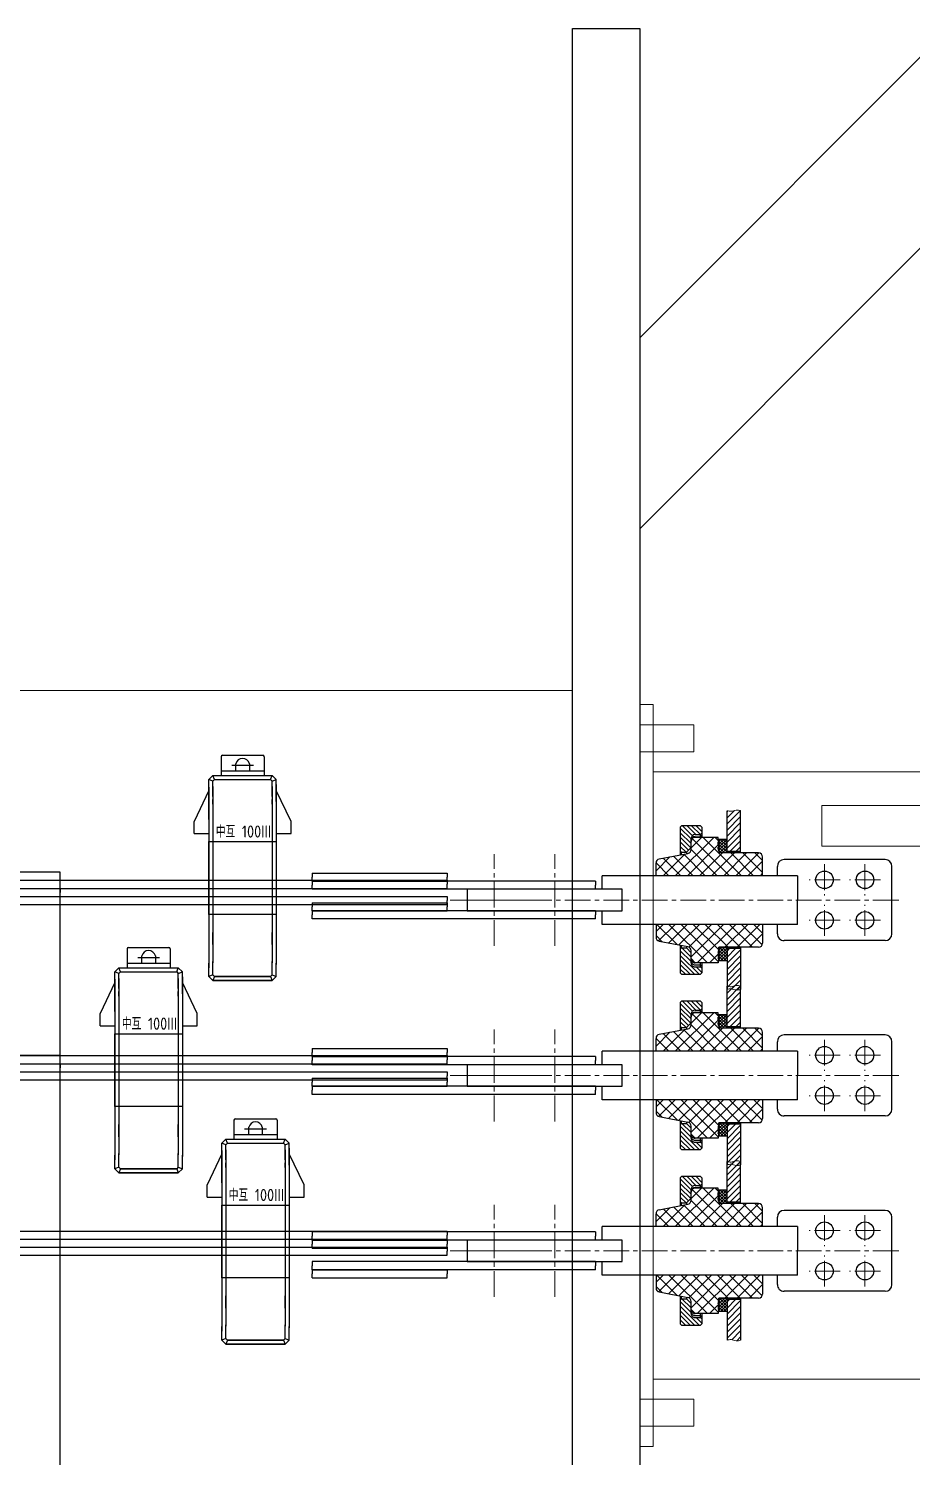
# Model space of a CAD drawing. Header units: millimetres. Extents: x 0 to 87554, y -20854 to 20404.
# Drawn here: x 8807 to 9462, y -14634 to -13576 of the extents above; entities that cross this region are included whole.
import ezdxf

# ---------------------------------------------------------------- set-up
doc = ezdxf.new("R2010")
doc.units = ezdxf.units.MM
doc.linetypes.add('CENTER2', pattern=[28.574999, 19.049999, -3.175, 3.175, -3.175])
doc.layers.get('0').update_dxf_attribs({"lineweight": 15})
for name, color, linetype in [('08', 1, 'Continuous'), ('1', 2, 'Continuous'), ('11', 3, 'Continuous'), ('尺寸', 3, 'Continuous'), ('标注线', 102, 'Continuous')]:
    doc.layers.add(name, color=color, linetype=linetype)
for name, color, linetype, lineweight in [('THICK', 7, 'Continuous', 0), ('中心线', 1, 'CENTER2', 18), ('夹件', 2, 'Continuous', 18), ('标注', 1, 'Continuous', 18), ('粗实线', 7, 'Continuous', 30), ('粗实线层', 7, 'Continuous', 35), ('细实线', 1, 'Continuous', 18)]:
    doc.layers.add(name, color=color, linetype=linetype, lineweight=lineweight)
doc.styles.add('GB', font='gbenor.shx', dxfattribs={"bigfont": 'gbcbig.shx'})

# ---------------------------------------------------------------- blocks, each defined once
blk = doc.blocks.new('r4t55')
at = {"layer": '细实线'}
h = blk.add_hatch(dxfattribs=at)
h.set_pattern_fill('ANSI37', color=87, scale=2, angle=180, style=0)
h.set_pattern_definition([(225, (452703.055, -128239.334), (4.49012806, -4.49012806), []), (315, (452703.055, -128239.334), (4.49012806, 4.49012806), [])])
edge = h.paths.add_edge_path(flags=0)
edge.add_line((74, -1167.8), (75, -1167.8))
edge.add_line((75, -1167.8), (75, -1165.5))
edge.add_arc((72, -1165.5), 3, 311.4096, 360, ccw=False)
edge = h.paths.add_edge_path(flags=0)
edge.add_line((145, -1167.8), (146, -1167.8))
edge.add_arc((148, -1165.5), 3, 180, 228.5904, ccw=False)
edge.add_line((145, -1165.5), (145, -1167.8))
edge = h.paths.add_edge_path(flags=0)
edge.add_line((128, -1214.5), (137.5, -1214.5))
edge.add_arc((137.5, -1211.5), 3, 270, 349.1145)
edge.add_line((140.5, -1212.1), (144.5, -1191))
edge.add_arc((147.5, -1191.5), 3, 90, 169.1145, ccw=False)
edge.add_line((147.5, -1188.5), (153.5, -1188.5))
edge.add_arc((153.5, -1185.5), 3, 270, 360)
edge.add_line((156.5, -1185.5), (156.5, -1168.5))
edge.add_line((156.5, -1168.5), (155, -1168.5))
edge.add_arc((154, -1168.8), 1, 14.4775, 165.5225)
edge.add_line((153, -1168.5), (151, -1168.5))
edge.add_arc((150, -1168.8), 1, 14.4775, 165.5225)
edge.add_line((149, -1168.5), (148, -1168.5))
edge.add_arc((148, -1165.5), 3, 228.5904, 270, ccw=False)
edge.add_line((146, -1167.8), (145, -1167.8))
edge.add_line((145, -1167.8), (145, -1165.5))
edge.add_line((145, -1165.5), (145, -1138.5))
edge.add_arc((142, -1138.5), 3, 0, 90)
edge.add_line((142, -1135.5), (128, -1135.5))
edge.add_line((128, -1135.5), (128, -1214.5))
edge = h.paths.add_edge_path(flags=0)
edge.add_arc((66.5, -1185.5), 3, 180, 270)
edge.add_line((66.5, -1188.5), (72.5, -1188.5))
edge.add_arc((72.5, -1191.5), 3, 10.8855, 90, ccw=False)
edge.add_line((75.5, -1191), (79.5, -1212.1))
edge.add_arc((82.5, -1211.5), 3, 190.8855, 270)
edge.add_line((82.5, -1214.5), (92, -1214.5))
edge.add_line((92, -1214.5), (92, -1135.5))
edge.add_line((92, -1135.5), (78, -1135.5))
edge.add_arc((78, -1138.5), 3, 90, 180)
edge.add_line((75, -1138.5), (75, -1167.8))
edge.add_line((75, -1167.8), (74, -1167.8))
edge.add_arc((72, -1165.5), 3, 270, 311.4096, ccw=False)
edge.add_line((72, -1168.5), (71, -1168.5))
edge.add_arc((70, -1168.8), 1, 14.4775, 165.5225)
edge.add_line((69, -1168.5), (67, -1168.5))
edge.add_arc((66, -1168.8), 1, 14.4775, 165.5225)
edge.add_line((65, -1168.5), (63.5, -1168.5))
edge.add_line((63.5, -1168.5), (63.5, -1185.5))
h = blk.add_hatch(dxfattribs=at)
h.set_pattern_fill('ANSI37', color=87, scale=2, angle=180, style=0)
h.set_pattern_definition([(225, (452833.055, -128239.334), (4.49012806, -4.49012806), []), (315, (452833.055, -128239.334), (4.49012806, 4.49012806), [])])
edge = h.paths.add_edge_path(flags=0)
edge.add_line((204, -1167.8), (205, -1167.8))
edge.add_line((205, -1167.8), (205, -1165.5))
edge.add_arc((202, -1165.5), 3, 311.4096, 360, ccw=False)
edge = h.paths.add_edge_path(flags=0)
edge.add_line((275, -1167.8), (276, -1167.8))
edge.add_arc((278, -1165.5), 3, 180, 228.5904, ccw=False)
edge.add_line((275, -1165.5), (275, -1167.8))
edge = h.paths.add_edge_path(flags=0)
edge.add_line((258, -1214.5), (267.5, -1214.5))
edge.add_arc((267.5, -1211.5), 3, 270, 349.1145)
edge.add_line((270.5, -1212.1), (274.5, -1191))
edge.add_arc((277.5, -1191.5), 3, 90, 169.1145, ccw=False)
edge.add_line((277.5, -1188.5), (283.5, -1188.5))
edge.add_arc((283.5, -1185.5), 3, 270, 360)
edge.add_line((286.5, -1185.5), (286.5, -1168.5))
edge.add_line((286.5, -1168.5), (285, -1168.5))
edge.add_arc((284, -1168.8), 1, 14.4775, 165.5225)
edge.add_line((283, -1168.5), (281, -1168.5))
edge.add_arc((280, -1168.8), 1, 14.4775, 165.5225)
edge.add_line((279, -1168.5), (278, -1168.5))
edge.add_arc((278, -1165.5), 3, 228.5904, 270, ccw=False)
edge.add_line((276, -1167.8), (275, -1167.8))
edge.add_line((275, -1167.8), (275, -1165.5))
edge.add_line((275, -1165.5), (275, -1138.5))
edge.add_arc((272, -1138.5), 3, 0, 90)
edge.add_line((272, -1135.5), (258, -1135.5))
edge.add_line((258, -1135.5), (258, -1214.5))
edge = h.paths.add_edge_path(flags=0)
edge.add_arc((196.5, -1185.5), 3, 180, 270)
edge.add_line((196.5, -1188.5), (202.5, -1188.5))
edge.add_arc((202.5, -1191.5), 3, 10.8855, 90, ccw=False)
edge.add_line((205.5, -1191), (209.5, -1212.1))
edge.add_arc((212.5, -1211.5), 3, 190.8855, 270)
edge.add_line((212.5, -1214.5), (222, -1214.5))
edge.add_line((222, -1214.5), (222, -1135.5))
edge.add_line((222, -1135.5), (208, -1135.5))
edge.add_arc((208, -1138.5), 3, 90, 180)
edge.add_line((205, -1138.5), (205, -1167.8))
edge.add_line((205, -1167.8), (204, -1167.8))
edge.add_arc((202, -1165.5), 3, 270, 311.4096, ccw=False)
edge.add_line((202, -1168.5), (201, -1168.5))
edge.add_arc((200, -1168.8), 1, 14.4775, 165.5225)
edge.add_line((199, -1168.5), (197, -1168.5))
edge.add_arc((196, -1168.8), 1, 14.4775, 165.5225)
edge.add_line((195, -1168.5), (193.5, -1168.5))
edge.add_line((193.5, -1168.5), (193.5, -1185.5))
h = blk.add_hatch(dxfattribs=at)
h.set_pattern_fill('ANSI37', color=87, scale=2, angle=180, style=0)
h.set_pattern_definition([(225, (452963.055, -128239.334), (4.49012806, -4.49012806), []), (315, (452963.055, -128239.334), (4.49012806, 4.49012806), [])])
edge = h.paths.add_edge_path(flags=0)
edge.add_line((334, -1167.8), (335, -1167.8))
edge.add_line((335, -1167.8), (335, -1165.5))
edge.add_arc((332, -1165.5), 3, 311.4096, 360, ccw=False)
edge = h.paths.add_edge_path(flags=0)
edge.add_line((405, -1167.8), (406, -1167.8))
edge.add_arc((408, -1165.5), 3, 180, 228.5904, ccw=False)
edge.add_line((405, -1165.5), (405, -1167.8))
edge = h.paths.add_edge_path(flags=0)
edge.add_line((388, -1214.5), (397.5, -1214.5))
edge.add_arc((397.5, -1211.5), 3, 270, 349.1145)
edge.add_line((400.5, -1212.1), (404.5, -1191))
edge.add_arc((407.5, -1191.5), 3, 90, 169.1145, ccw=False)
edge.add_line((407.5, -1188.5), (413.5, -1188.5))
edge.add_arc((413.5, -1185.5), 3, 270, 360)
edge.add_line((416.5, -1185.5), (416.5, -1168.5))
edge.add_line((416.5, -1168.5), (415, -1168.5))
edge.add_arc((414, -1168.8), 1, 14.4775, 165.5225)
edge.add_line((413, -1168.5), (411, -1168.5))
edge.add_arc((410, -1168.8), 1, 14.4775, 165.5225)
edge.add_line((409, -1168.5), (408, -1168.5))
edge.add_arc((408, -1165.5), 3, 228.5904, 270, ccw=False)
edge.add_line((406, -1167.8), (405, -1167.8))
edge.add_line((405, -1167.8), (405, -1165.5))
edge.add_line((405, -1165.5), (405, -1138.5))
edge.add_arc((402, -1138.5), 3, 0, 90)
edge.add_line((402, -1135.5), (388, -1135.5))
edge.add_line((388, -1135.5), (388, -1214.5))
edge = h.paths.add_edge_path(flags=0)
edge.add_arc((326.5, -1185.5), 3, 180, 270)
edge.add_line((326.5, -1188.5), (332.5, -1188.5))
edge.add_arc((332.5, -1191.5), 3, 10.8855, 90, ccw=False)
edge.add_line((335.5, -1191), (339.5, -1212.1))
edge.add_arc((342.5, -1211.5), 3, 190.8855, 270)
edge.add_line((342.5, -1214.5), (352, -1214.5))
edge.add_line((352, -1214.5), (352, -1135.5))
edge.add_line((352, -1135.5), (338, -1135.5))
edge.add_arc((338, -1138.5), 3, 90, 180)
edge.add_line((335, -1138.5), (335, -1167.8))
edge.add_line((335, -1167.8), (334, -1167.8))
edge.add_arc((332, -1165.5), 3, 270, 311.4096, ccw=False)
edge.add_line((332, -1168.5), (331, -1168.5))
edge.add_arc((330, -1168.8), 1, 14.4775, 165.5225)
edge.add_line((329, -1168.5), (327, -1168.5))
edge.add_arc((326, -1168.8), 1, 14.4775, 165.5225)
edge.add_line((325, -1168.5), (323.5, -1168.5))
edge.add_line((323.5, -1168.5), (323.5, -1185.5))
h = blk.add_hatch(dxfattribs=at)
h.set_pattern_fill('ANSI31', color=87, angle=180, style=0, pattern_type=0)
h.set_pattern_definition([(315, (452703.0553, -128239.334), (2.24506403, 2.24506403), [])])
edge = h.paths.add_edge_path(flags=0)
edge.add_line((146, -1151.8), (146, -1161.8))
edge.add_line((146, -1161.8), (176.2, -1161.8))
edge.add_spline(control_points=[(176.2, -1161.8), (176, -1160.8), (175.4, -1158.5), (177, -1155.3), (176.6, -1152.9), (176.3, -1151.8)], knot_values=[0, 0, 0, 0, 2.938757, 6.896703, 10.183285, 10.183285, 10.183285, 10.183285], weights=[1, 1, 1, 1, 1, 1], degree=3, periodic=0)
edge.add_line((176.3, -1151.8), (146, -1151.8))
edge = h.paths.add_edge_path(flags=0)
edge.add_spline(control_points=[(43.7, -1151.8), (43.4, -1152.9), (43, -1155.3), (44.6, -1158.5), (44, -1160.8), (43.8, -1161.8)], knot_values=[0, 0, 0, 0, 3.286582, 7.244529, 10.183285, 10.183285, 10.183285, 10.183285], weights=[1, 1, 1, 1, 1, 1], degree=3, periodic=0)
edge.add_line((43.8, -1161.8), (74, -1161.8))
edge.add_line((74, -1161.8), (74, -1151.8))
edge.add_line((74, -1151.8), (43.7, -1151.8))
h = blk.add_hatch(dxfattribs=at)
h.set_pattern_fill('ANSI31', color=87, angle=180, style=0, pattern_type=0)
h.set_pattern_definition([(315, (452833.0553, -128239.334), (2.24506403, 2.24506403), [])])
edge = h.paths.add_edge_path(flags=0)
edge.add_line((276, -1151.8), (276, -1161.8))
edge.add_line((276, -1161.8), (306.2, -1161.8))
edge.add_spline(control_points=[(306.2, -1161.8), (306, -1160.8), (305.4, -1158.5), (307, -1155.3), (306.6, -1152.9), (306.3, -1151.8)], knot_values=[0, 0, 0, 0, 2.938757, 6.896703, 10.183285, 10.183285, 10.183285, 10.183285], weights=[1, 1, 1, 1, 1, 1], degree=3, periodic=0)
edge.add_line((306.3, -1151.8), (276, -1151.8))
edge = h.paths.add_edge_path(flags=0)
edge.add_spline(control_points=[(173.7, -1151.8), (173.4, -1152.9), (173, -1155.3), (174.6, -1158.5), (174, -1160.8), (173.8, -1161.8)], knot_values=[0, 0, 0, 0, 3.286582, 7.244529, 10.183285, 10.183285, 10.183285, 10.183285], weights=[1, 1, 1, 1, 1, 1], degree=3, periodic=0)
edge.add_line((173.8, -1161.8), (204, -1161.8))
edge.add_line((204, -1161.8), (204, -1151.8))
edge.add_line((204, -1151.8), (173.7, -1151.8))
h = blk.add_hatch(dxfattribs=at)
h.set_pattern_fill('ANSI31', color=87, angle=180, style=0, pattern_type=0)
h.set_pattern_definition([(315, (452963.0553, -128239.334), (2.24506403, 2.24506403), [])])
edge = h.paths.add_edge_path(flags=0)
edge.add_line((406, -1151.8), (406, -1161.8))
edge.add_line((406, -1161.8), (436.2, -1161.8))
edge.add_spline(control_points=[(436.2, -1161.8), (436, -1160.8), (435.4, -1158.5), (437, -1155.3), (436.6, -1152.9), (436.3, -1151.8)], knot_values=[0, 0, 0, 0, 2.938757, 6.896703, 10.183285, 10.183285, 10.183285, 10.183285], weights=[1, 1, 1, 1, 1, 1], degree=3, periodic=0)
edge.add_line((436.3, -1151.8), (406, -1151.8))
edge = h.paths.add_edge_path(flags=0)
edge.add_spline(control_points=[(303.7, -1151.8), (303.4, -1152.9), (303, -1155.3), (304.6, -1158.5), (304, -1160.8), (303.8, -1161.8)], knot_values=[0, 0, 0, 0, 3.286582, 7.244529, 10.183285, 10.183285, 10.183285, 10.183285], weights=[1, 1, 1, 1, 1, 1], degree=3, periodic=0)
edge.add_line((303.8, -1161.8), (334, -1161.8))
edge.add_line((334, -1161.8), (334, -1151.8))
edge.add_line((334, -1151.8), (303.7, -1151.8))
h = blk.add_hatch(dxfattribs=at)
h.set_pattern_fill('ANSI37', color=87, scale=0.5, angle=180, style=0)
h.set_pattern_definition([(225, (452703.0553, -128239.3341), (1.122532015, -1.122532015), []), (315, (452703.0553, -128239.3341), (1.122532015, 1.122532015), [])])
edge = h.paths.add_edge_path(flags=0)
edge.add_arc((148, -1165.5), 3, 180, 228.5904)
edge.add_line((146, -1167.8), (155, -1167.8))
edge.add_line((155, -1167.8), (155, -1161.8))
edge.add_line((155, -1161.8), (145, -1161.8))
edge.add_line((145, -1161.8), (145, -1165.5))
edge = h.paths.add_edge_path(flags=0)
edge.add_line((145, -1167.8), (146, -1167.8))
edge.add_arc((148, -1165.5), 3, 180, 228.5904, ccw=False)
edge.add_line((145, -1165.5), (145, -1167.8))
edge = h.paths.add_edge_path(flags=0)
edge.add_line((74, -1167.8), (75, -1167.8))
edge.add_line((75, -1167.8), (75, -1165.5))
edge.add_arc((72, -1165.5), 3, 311.4096, 360, ccw=False)
edge = h.paths.add_edge_path(flags=0)
edge.add_line((65, -1167.8), (74, -1167.8))
edge.add_arc((72, -1165.5), 3, 311.4096, 360)
edge.add_line((75, -1165.5), (75, -1161.8))
edge.add_line((75, -1161.8), (65, -1161.8))
edge.add_line((65, -1161.8), (65, -1167.8))
h = blk.add_hatch(dxfattribs=at)
h.set_pattern_fill('ANSI37', color=87, scale=0.5, angle=180, style=0)
h.set_pattern_definition([(225, (452833.0553, -128239.3341), (1.122532015, -1.122532015), []), (315, (452833.0553, -128239.3341), (1.122532015, 1.122532015), [])])
edge = h.paths.add_edge_path(flags=0)
edge.add_arc((278, -1165.5), 3, 180, 228.5904)
edge.add_line((276, -1167.8), (285, -1167.8))
edge.add_line((285, -1167.8), (285, -1161.8))
edge.add_line((285, -1161.8), (275, -1161.8))
edge.add_line((275, -1161.8), (275, -1165.5))
edge = h.paths.add_edge_path(flags=0)
edge.add_line((275, -1167.8), (276, -1167.8))
edge.add_arc((278, -1165.5), 3, 180, 228.5904, ccw=False)
edge.add_line((275, -1165.5), (275, -1167.8))
edge = h.paths.add_edge_path(flags=0)
edge.add_line((204, -1167.8), (205, -1167.8))
edge.add_line((205, -1167.8), (205, -1165.5))
edge.add_arc((202, -1165.5), 3, 311.4096, 360, ccw=False)
edge = h.paths.add_edge_path(flags=0)
edge.add_line((195, -1167.8), (204, -1167.8))
edge.add_arc((202, -1165.5), 3, 311.4096, 360)
edge.add_line((205, -1165.5), (205, -1161.8))
edge.add_line((205, -1161.8), (195, -1161.8))
edge.add_line((195, -1161.8), (195, -1167.8))
h = blk.add_hatch(dxfattribs=at)
h.set_pattern_fill('ANSI37', color=87, scale=0.5, angle=180, style=0)
h.set_pattern_definition([(225, (452963.0553, -128239.3341), (1.122532015, -1.122532015), []), (315, (452963.0553, -128239.3341), (1.122532015, 1.122532015), [])])
edge = h.paths.add_edge_path(flags=0)
edge.add_arc((408, -1165.5), 3, 180, 228.5904)
edge.add_line((406, -1167.8), (415, -1167.8))
edge.add_line((415, -1167.8), (415, -1161.8))
edge.add_line((415, -1161.8), (405, -1161.8))
edge.add_line((405, -1161.8), (405, -1165.5))
edge = h.paths.add_edge_path(flags=0)
edge.add_line((405, -1167.8), (406, -1167.8))
edge.add_arc((408, -1165.5), 3, 180, 228.5904, ccw=False)
edge.add_line((405, -1165.5), (405, -1167.8))
edge = h.paths.add_edge_path(flags=0)
edge.add_line((334, -1167.8), (335, -1167.8))
edge.add_line((335, -1167.8), (335, -1165.5))
edge.add_arc((332, -1165.5), 3, 311.4096, 360, ccw=False)
edge = h.paths.add_edge_path(flags=0)
edge.add_line((325, -1167.8), (334, -1167.8))
edge.add_arc((332, -1165.5), 3, 311.4096, 360)
edge.add_line((335, -1165.5), (335, -1161.8))
edge.add_line((335, -1161.8), (325, -1161.8))
edge.add_line((325, -1161.8), (325, -1167.8))
h = blk.add_hatch(dxfattribs=at)
h.set_pattern_fill('ANSI31', color=87, angle=180, style=0, pattern_type=0)
h.set_pattern_definition([(225, (452703.0553, -128239.3341), (1.683798023, -1.683798023), [])])
edge = h.paths.add_edge_path(flags=0)
edge.add_line((165, -1181.5), (164, -1180.5))
edge.add_line((164, -1180.5), (160.5, -1180.5))
edge.add_line((160.5, -1180.5), (159.5, -1181.5))
edge.add_line((159.5, -1181.5), (159.5, -1185.5))
edge.add_arc((156.5, -1185.5), 3, 270, 360, ccw=False)
edge.add_line((156.5, -1188.5), (149, -1188.5))
edge.add_line((149, -1188.5), (145.5, -1192))
edge.add_line((145.5, -1192), (145.5, -1195.5))
edge.add_line((145.5, -1195.5), (146.5, -1196.5))
edge.add_line((146.5, -1196.5), (164, -1196.5))
edge.add_line((164, -1196.5), (165, -1195.5))
edge.add_line((165, -1195.5), (165, -1181.5))
edge = h.paths.add_edge_path(flags=0)
edge.add_line((56, -1180.5), (55, -1181.5))
edge.add_line((55, -1181.5), (55, -1195.5))
edge.add_line((55, -1195.5), (56, -1196.5))
edge.add_line((56, -1196.5), (73.5, -1196.5))
edge.add_line((73.5, -1196.5), (74.5, -1195.5))
edge.add_line((74.5, -1195.5), (74.5, -1192))
edge.add_line((74.5, -1192), (71, -1188.5))
edge.add_line((71, -1188.5), (64.5, -1188.5))
edge.add_arc((64.5, -1185.5), 3, 180, 270, ccw=False)
edge.add_line((61.5, -1185.5), (61.5, -1181.5))
edge.add_line((61.5, -1181.5), (60.5, -1180.5))
edge.add_line((60.5, -1180.5), (56, -1180.5))
h = blk.add_hatch(dxfattribs=at)
h.set_pattern_fill('ANSI31', color=87, angle=180, style=0, pattern_type=0)
h.set_pattern_definition([(225, (452833.0553, -128239.3341), (1.683798023, -1.683798023), [])])
edge = h.paths.add_edge_path(flags=0)
edge.add_line((295, -1181.5), (294, -1180.5))
edge.add_line((294, -1180.5), (290.5, -1180.5))
edge.add_line((290.5, -1180.5), (289.5, -1181.5))
edge.add_line((289.5, -1181.5), (289.5, -1185.5))
edge.add_arc((286.5, -1185.5), 3, 270, 360, ccw=False)
edge.add_line((286.5, -1188.5), (279, -1188.5))
edge.add_line((279, -1188.5), (275.5, -1192))
edge.add_line((275.5, -1192), (275.5, -1195.5))
edge.add_line((275.5, -1195.5), (276.5, -1196.5))
edge.add_line((276.5, -1196.5), (294, -1196.5))
edge.add_line((294, -1196.5), (295, -1195.5))
edge.add_line((295, -1195.5), (295, -1181.5))
edge = h.paths.add_edge_path(flags=0)
edge.add_line((186, -1180.5), (185, -1181.5))
edge.add_line((185, -1181.5), (185, -1195.5))
edge.add_line((185, -1195.5), (186, -1196.5))
edge.add_line((186, -1196.5), (203.5, -1196.5))
edge.add_line((203.5, -1196.5), (204.5, -1195.5))
edge.add_line((204.5, -1195.5), (204.5, -1192))
edge.add_line((204.5, -1192), (201, -1188.5))
edge.add_line((201, -1188.5), (194.5, -1188.5))
edge.add_arc((194.5, -1185.5), 3, 180, 270, ccw=False)
edge.add_line((191.5, -1185.5), (191.5, -1181.5))
edge.add_line((191.5, -1181.5), (190.5, -1180.5))
edge.add_line((190.5, -1180.5), (186, -1180.5))
h = blk.add_hatch(dxfattribs=at)
h.set_pattern_fill('ANSI31', color=87, angle=180, style=0, pattern_type=0)
h.set_pattern_definition([(225, (452963.0553, -128239.3341), (1.683798023, -1.683798023), [])])
edge = h.paths.add_edge_path(flags=0)
edge.add_line((425, -1181.5), (424, -1180.5))
edge.add_line((424, -1180.5), (420.5, -1180.5))
edge.add_line((420.5, -1180.5), (419.5, -1181.5))
edge.add_line((419.5, -1181.5), (419.5, -1185.5))
edge.add_arc((416.5, -1185.5), 3, 270, 360, ccw=False)
edge.add_line((416.5, -1188.5), (409, -1188.5))
edge.add_line((409, -1188.5), (405.5, -1192))
edge.add_line((405.5, -1192), (405.5, -1195.5))
edge.add_line((405.5, -1195.5), (406.5, -1196.5))
edge.add_line((406.5, -1196.5), (424, -1196.5))
edge.add_line((424, -1196.5), (425, -1195.5))
edge.add_line((425, -1195.5), (425, -1181.5))
edge = h.paths.add_edge_path(flags=0)
edge.add_line((316, -1180.5), (315, -1181.5))
edge.add_line((315, -1181.5), (315, -1195.5))
edge.add_line((315, -1195.5), (316, -1196.5))
edge.add_line((316, -1196.5), (333.5, -1196.5))
edge.add_line((333.5, -1196.5), (334.5, -1195.5))
edge.add_line((334.5, -1195.5), (334.5, -1192))
edge.add_line((334.5, -1192), (331, -1188.5))
edge.add_line((331, -1188.5), (324.5, -1188.5))
edge.add_arc((324.5, -1185.5), 3, 180, 270, ccw=False)
edge.add_line((321.5, -1185.5), (321.5, -1181.5))
edge.add_line((321.5, -1181.5), (320.5, -1180.5))
edge.add_line((320.5, -1180.5), (316, -1180.5))
at = {"color": 87}
for p, q in [((40, -931.5), (40, -1091.5)), ((70, -1091.5), (70, -931.5)), ((40, -1091.5), (70, -1091.5)), ((0, -1186.5), (-20, -1186.5)), ((-20, -1186.5), (-20, -1226.5)), ((0, -1226.5), (0, -1186.5)), ((480, -1226.5), (480, -1186.5)), ((480, -1186.5), (500, -1186.5)), ((500, -1186.5), (500, -1226.5)), ((-20, -1226.5), (0, -1226.5)), ((500, -1226.5), (480, -1226.5)), ((110, -1307), (110, -1367.1)), ((240, -1307), (240, -1367.1)), ((370, -1307), (370, -1367.1))]:
    blk.add_line(p, q, dxfattribs=at)
at = {"layer": 'THICK', "color": 87}
for p, q in [((15, -931.5), (15, -1216.5)), ((465, -1216.5), (465, -931.5)), ((515, -1216.5), (-35, -1216.5)), ((-35, -1216.5), (-35, -1226.5)), ((15, -1216.5), (465, -1216.5)), ((515, -1226.5), (515, -1216.5)), ((-35, -1226.5), (515, -1226.5))]:
    blk.add_line(p, q, dxfattribs=at)
at = {"layer": '中心线', "color": 87}
for p, q in [((110, -1034.5), (110, -1359.5)), ((240, -1034.5), (240, -1359.5)), ((370, -1034.5), (370, -1359.5)), ((95, -1048), (95, -1071)), ((125, -1048), (125, -1071)), ((225, -1048), (225, -1071)), ((255, -1048), (255, -1071)), ((355, -1048), (355, -1071)), ((385, -1048), (385, -1071)), ((83.5, -1059.5), (106.5, -1059.5)), ((136.5, -1059.5), (113.5, -1059.5)), ((213.5, -1059.5), (236.5, -1059.5)), ((266.5, -1059.5), (243.5, -1059.5)), ((343.5, -1059.5), (366.5, -1059.5)), ((396.5, -1059.5), (373.5, -1059.5)), ((95, -1078), (95, -1101)), ((125, -1078), (125, -1101)), ((225, -1078), (225, -1101)), ((255, -1078), (255, -1101)), ((355, -1078), (355, -1101)), ((385, -1078), (385, -1101)), ((83.5, -1089.5), (106.5, -1089.5)), ((136.5, -1089.5), (113.5, -1089.5)), ((213.5, -1089.5), (236.5, -1089.5)), ((266.5, -1089.5), (243.5, -1089.5)), ((343.5, -1089.5), (366.5, -1089.5)), ((396.5, -1089.5), (373.5, -1089.5)), ((144, -1289.5), (76, -1289.5)), ((274, -1289.5), (206, -1289.5)), ((404, -1289.5), (336, -1289.5)), ((144, -1334.5), (76, -1334.5)), ((274, -1334.5), (206, -1334.5)), ((404, -1334.5), (336, -1334.5))]:
    blk.add_line(p, q, dxfattribs=at)
at = {"layer": '粗实线', "color": 87}
for p, q in [((80, -1044.5), (80, -1119.5)), ((135, -1039.5), (85, -1039.5)), ((140, -1044.5), (140, -1119.5)), ((210, -1044.5), (210, -1119.5)), ((265, -1039.5), (215, -1039.5)), ((270, -1044.5), (270, -1119.5)), ((340, -1044.5), (340, -1119.5)), ((395, -1039.5), (345, -1039.5)), ((400, -1044.5), (400, -1119.5)), ((92, -1109.5), (92, -1254.5)), ((92, -1109.5), (110, -1109.5)), ((128, -1109.5), (110, -1109.5)), ((128, -1109.5), (128, -1254.5)), ((222, -1109.5), (222, -1254.5)), ((222, -1109.5), (240, -1109.5)), ((258, -1109.5), (240, -1109.5)), ((258, -1109.5), (258, -1254.5)), ((352, -1109.5), (352, -1254.5)), ((352, -1109.5), (370, -1109.5)), ((388, -1109.5), (370, -1109.5)), ((388, -1109.5), (388, -1254.5)), ((92, -1124.5), (85, -1124.5)), ((135, -1124.5), (128, -1124.5)), ((222, -1124.5), (215, -1124.5)), ((265, -1124.5), (258, -1124.5)), ((352, -1124.5), (345, -1124.5)), ((395, -1124.5), (388, -1124.5)), ((75, -1138.5), (75, -1167.8)), ((92, -1135.5), (78, -1135.5)), ((128, -1135.5), (142, -1135.5)), ((145, -1138.5), (145, -1167.8)), ((205, -1138.5), (205, -1167.8)), ((222, -1135.5), (208, -1135.5)), ((258, -1135.5), (272, -1135.5)), ((275, -1138.5), (275, -1167.8)), ((335, -1138.5), (335, -1167.8)), ((352, -1135.5), (338, -1135.5)), ((388, -1135.5), (402, -1135.5)), ((405, -1138.5), (405, -1167.8)), ((75, -1151.8), (43.7, -1151.8)), ((74, -1151.8), (74, -1161.8)), ((145, -1151.8), (176.3, -1151.8)), ((146, -1151.8), (146, -1161.8)), ((205, -1151.8), (173.7, -1151.8)), ((204, -1151.8), (204, -1161.8)), ((275, -1151.8), (306.3, -1151.8)), ((276, -1151.8), (276, -1161.8)), ((335, -1151.8), (303.7, -1151.8)), ((334, -1151.8), (334, -1161.8)), ((405, -1151.8), (436.3, -1151.8)), ((406, -1151.8), (406, -1161.8)), ((75, -1161.8), (43.8, -1161.8)), ((65, -1161.8), (65, -1167.8)), ((145, -1161.8), (176.2, -1161.8)), ((145, -1161.8), (176.2, -1161.8)), ((155, -1161.8), (155, -1167.8)), ((205, -1161.8), (173.8, -1161.8)), ((195, -1161.8), (195, -1167.8)), ((275, -1161.8), (306.2, -1161.8)), ((275, -1161.8), (306.2, -1161.8)), ((285, -1161.8), (285, -1167.8)), ((335, -1161.8), (303.8, -1161.8)), ((325, -1161.8), (325, -1167.8)), ((405, -1161.8), (436.2, -1161.8)), ((405, -1161.8), (436.2, -1161.8)), ((415, -1161.8), (415, -1167.8)), ((63.5, -1168.5), (63.5, -1185.5)), ((65, -1168.5), (63.5, -1168.5)), ((65, -1167.8), (75, -1167.8)), ((69, -1168.5), (67, -1168.5)), ((72, -1168.5), (71, -1168.5)), ((155, -1167.8), (145, -1167.8)), ((148, -1168.5), (149, -1168.5)), ((151, -1168.5), (153, -1168.5)), ((155, -1168.5), (156.5, -1168.5)), ((156.5, -1168.5), (156.5, -1185.5)), ((193.5, -1168.5), (193.5, -1185.5)), ((195, -1168.5), (193.5, -1168.5)), ((195, -1167.8), (205, -1167.8)), ((199, -1168.5), (197, -1168.5)), ((202, -1168.5), (201, -1168.5)), ((285, -1167.8), (275, -1167.8)), ((278, -1168.5), (279, -1168.5)), ((281, -1168.5), (283, -1168.5)), ((285, -1168.5), (286.5, -1168.5)), ((286.5, -1168.5), (286.5, -1185.5)), ((323.5, -1168.5), (323.5, -1185.5)), ((325, -1168.5), (323.5, -1168.5)), ((325, -1167.8), (335, -1167.8)), ((329, -1168.5), (327, -1168.5)), ((332, -1168.5), (331, -1168.5)), ((415, -1167.8), (405, -1167.8)), ((408, -1168.5), (409, -1168.5)), ((411, -1168.5), (413, -1168.5)), ((415, -1168.5), (416.5, -1168.5)), ((416.5, -1168.5), (416.5, -1185.5)), ((55, -1181.5), (56, -1180.5)), ((55, -1181.5), (55, -1195.5)), ((56, -1180.5), (63.5, -1180.5)), ((60.5, -1180.5), (61.5, -1181.5)), ((63.5, -1181.5), (61.5, -1181.5)), ((61.5, -1185.5), (61.5, -1181.5)), ((62, -1180.5), (63, -1181.5)), ((63, -1185.5), (63, -1181.5)), ((156.5, -1180.5), (164, -1180.5)), ((159.5, -1181.5), (156.5, -1181.5)), ((159, -1180.5), (158, -1181.5)), ((158, -1185.5), (158, -1181.5)), ((160.5, -1180.5), (159.5, -1181.5)), ((159.5, -1185.5), (159.5, -1181.5)), ((165, -1181.5), (164, -1180.5)), ((165, -1195.5), (165, -1181.5)), ((185, -1181.5), (186, -1180.5)), ((185, -1181.5), (185, -1195.5)), ((186, -1180.5), (193.5, -1180.5)), ((190.5, -1180.5), (191.5, -1181.5)), ((193.5, -1181.5), (191.5, -1181.5)), ((191.5, -1185.5), (191.5, -1181.5)), ((192, -1180.5), (193, -1181.5)), ((193, -1185.5), (193, -1181.5)), ((286.5, -1180.5), (294, -1180.5)), ((289.5, -1181.5), (286.5, -1181.5)), ((289, -1180.5), (288, -1181.5)), ((288, -1185.5), (288, -1181.5)), ((290.5, -1180.5), (289.5, -1181.5)), ((289.5, -1185.5), (289.5, -1181.5)), ((295, -1181.5), (294, -1180.5)), ((295, -1195.5), (295, -1181.5)), ((315, -1181.5), (316, -1180.5)), ((315, -1181.5), (315, -1195.5)), ((316, -1180.5), (323.5, -1180.5)), ((320.5, -1180.5), (321.5, -1181.5)), ((323.5, -1181.5), (321.5, -1181.5)), ((321.5, -1185.5), (321.5, -1181.5)), ((322, -1180.5), (323, -1181.5)), ((323, -1185.5), (323, -1181.5)), ((416.5, -1180.5), (424, -1180.5)), ((419.5, -1181.5), (416.5, -1181.5)), ((419, -1180.5), (418, -1181.5)), ((418, -1185.5), (418, -1181.5)), ((420.5, -1180.5), (419.5, -1181.5)), ((419.5, -1185.5), (419.5, -1181.5)), ((425, -1181.5), (424, -1180.5)), ((425, -1195.5), (425, -1181.5)), ((55, -1195.5), (56, -1196.5)), ((72.5, -1188.5), (64.5, -1188.5)), ((72.5, -1188.5), (66.5, -1188.5)), ((72.5, -1188.5), (66.5, -1188.5)), ((74.5, -1192), (71, -1188.5)), ((74.5, -1195.5), (73.5, -1196.5)), ((74.5, -1195.5), (74.5, -1192)), ((74.5, -1192), (75.7, -1192)), ((76.3, -1195.5), (74.5, -1195.5)), ((79.5, -1212.1), (75.5, -1191)), ((140.5, -1212.1), (144.5, -1191)), ((145.5, -1195.5), (143.7, -1195.5)), ((144.3, -1192), (145.5, -1192)), ((145.5, -1192), (149, -1188.5)), ((145.5, -1195.5), (145.5, -1192)), ((145.5, -1195.5), (146.5, -1196.5)), ((153.5, -1188.5), (147.5, -1188.5)), ((153.5, -1188.5), (147.5, -1188.5)), ((156.5, -1188.5), (147.5, -1188.5)), ((164, -1196.5), (165, -1195.5)), ((185, -1195.5), (186, -1196.5)), ((202.5, -1188.5), (194.5, -1188.5)), ((202.5, -1188.5), (196.5, -1188.5)), ((202.5, -1188.5), (196.5, -1188.5)), ((204.5, -1192), (201, -1188.5)), ((204.5, -1195.5), (203.5, -1196.5)), ((204.5, -1195.5), (204.5, -1192)), ((204.5, -1192), (205.7, -1192)), ((206.3, -1195.5), (204.5, -1195.5)), ((209.5, -1212.1), (205.5, -1191)), ((270.5, -1212.1), (274.5, -1191)), ((275.5, -1195.5), (273.7, -1195.5)), ((274.3, -1192), (275.5, -1192)), ((275.5, -1192), (279, -1188.5)), ((275.5, -1195.5), (275.5, -1192)), ((275.5, -1195.5), (276.5, -1196.5)), ((283.5, -1188.5), (277.5, -1188.5)), ((283.5, -1188.5), (277.5, -1188.5)), ((286.5, -1188.5), (277.5, -1188.5)), ((294, -1196.5), (295, -1195.5)), ((315, -1195.5), (316, -1196.5)), ((332.5, -1188.5), (324.5, -1188.5)), ((332.5, -1188.5), (326.5, -1188.5)), ((332.5, -1188.5), (326.5, -1188.5)), ((334.5, -1192), (331, -1188.5)), ((334.5, -1195.5), (333.5, -1196.5)), ((334.5, -1195.5), (334.5, -1192)), ((334.5, -1192), (335.7, -1192)), ((336.3, -1195.5), (334.5, -1195.5)), ((339.5, -1212.1), (335.5, -1191)), ((400.5, -1212.1), (404.5, -1191)), ((405.5, -1195.5), (403.7, -1195.5)), ((404.3, -1192), (405.5, -1192)), ((405.5, -1192), (409, -1188.5)), ((405.5, -1195.5), (405.5, -1192)), ((405.5, -1195.5), (406.5, -1196.5)), ((413.5, -1188.5), (407.5, -1188.5)), ((413.5, -1188.5), (407.5, -1188.5)), ((416.5, -1188.5), (407.5, -1188.5)), ((424, -1196.5), (425, -1195.5)), ((56, -1196.5), (76.5, -1196.5)), ((143.5, -1196.5), (164, -1196.5)), ((186, -1196.5), (206.5, -1196.5)), ((273.5, -1196.5), (294, -1196.5)), ((316, -1196.5), (336.5, -1196.5)), ((403.5, -1196.5), (424, -1196.5)), ((92, -1214.5), (82.5, -1214.5)), ((128, -1214.5), (137.5, -1214.5)), ((222, -1214.5), (212.5, -1214.5)), ((258, -1214.5), (267.5, -1214.5)), ((352, -1214.5), (342.5, -1214.5)), ((388, -1214.5), (397.5, -1214.5)), ((102, -1254.5), (92, -1254.5)), ((128, -1254.5), (118, -1254.5)), ((232, -1254.5), (222, -1254.5)), ((258, -1254.5), (248, -1254.5)), ((362, -1254.5), (352, -1254.5)), ((388, -1254.5), (378, -1254.5))]:
    blk.add_line(p, q, dxfattribs=at)
for points in [[(118, -1239.5), (102, -1239.5), (102, -1354.5), (118, -1354.5)], [(248, -1239.5), (232, -1239.5), (232, -1354.5), (248, -1354.5)], [(378, -1239.5), (362, -1239.5), (362, -1354.5), (378, -1354.5)]]:
    blk.add_lwpolyline(points, close=True, dxfattribs=at)
for centre in [(95, -1059.5), (125, -1059.5), (225, -1059.5), (255, -1059.5), (355, -1059.5), (385, -1059.5), (95, -1089.5), (125, -1089.5), (225, -1089.5), (255, -1089.5), (355, -1089.5), (385, -1089.5)]:
    blk.add_circle(centre, 6.5, dxfattribs=at)
for centre, radius, start, end in [((85, -1044.5), 5, 90, 180), ((135, -1044.5), 5, 0, 90), ((215, -1044.5), 5, 90, 180), ((265, -1044.5), 5, 0, 90), ((345, -1044.5), 5, 90, 180), ((395, -1044.5), 5, 0, 90), ((85, -1119.5), 5, 180, 270), ((135, -1119.5), 5, 270, 0), ((215, -1119.5), 5, 180, 270), ((265, -1119.5), 5, 270, 0), ((345, -1119.5), 5, 180, 270), ((395, -1119.5), 5, 270, 0), ((78, -1138.5), 3, 90, 180), ((142, -1138.5), 3, 0, 90), ((208, -1138.5), 3, 90, 180), ((272, -1138.5), 3, 0, 90), ((338, -1138.5), 3, 90, 180), ((402, -1138.5), 3, 0, 90), ((66, -1168.8), 1, 14.4775, 165.5225), ((70, -1168.8), 1, 14.4775, 165.5225), ((72, -1165.5), 3, 270, 0), ((148, -1165.5), 3, 180, 270), ((150, -1168.8), 1, 14.4775, 165.5225), ((154, -1168.8), 1, 14.4775, 165.5225), ((196, -1168.8), 1, 14.4775, 165.5225), ((200, -1168.8), 1, 14.4775, 165.5225), ((202, -1165.5), 3, 270, 0), ((278, -1165.5), 3, 180, 270), ((280, -1168.8), 1, 14.4775, 165.5225), ((284, -1168.8), 1, 14.4775, 165.5225), ((326, -1168.8), 1, 14.4775, 165.5225), ((330, -1168.8), 1, 14.4775, 165.5225), ((332, -1165.5), 3, 270, 0), ((408, -1165.5), 3, 180, 270), ((410, -1168.8), 1, 14.4775, 165.5225), ((414, -1168.8), 1, 14.4775, 165.5225), ((64.5, -1185.5), 3, 180, 270), ((66, -1185.5), 3, 180, 270), ((66.5, -1185.5), 3, 180, 270), ((72.5, -1191.5), 3, 10.8855, 90), ((147.5, -1191.5), 3, 90, 169.1145), ((153.5, -1185.5), 3, 270, 0), ((155, -1185.5), 3, 270, 0), ((156.5, -1185.5), 3, 270, 0), ((194.5, -1185.5), 3, 180, 270), ((196, -1185.5), 3, 180, 270), ((196.5, -1185.5), 3, 180, 270), ((202.5, -1191.5), 3, 10.8855, 90), ((277.5, -1191.5), 3, 90, 169.1145), ((283.5, -1185.5), 3, 270, 0), ((285, -1185.5), 3, 270, 0), ((286.5, -1185.5), 3, 270, 0), ((324.5, -1185.5), 3, 180, 270), ((326, -1185.5), 3, 180, 270), ((326.5, -1185.5), 3, 180, 270), ((332.5, -1191.5), 3, 10.8855, 90), ((407.5, -1191.5), 3, 90, 169.1145), ((413.5, -1185.5), 3, 270, 0), ((415, -1185.5), 3, 270, 0), ((416.5, -1185.5), 3, 270, 0), ((82.5, -1211.5), 3, 190.8855, 270), ((137.5, -1211.5), 3, 270, 349.1145), ((212.5, -1211.5), 3, 190.8855, 270), ((267.5, -1211.5), 3, 270, 349.1145), ((342.5, -1211.5), 3, 190.8855, 270), ((397.5, -1211.5), 3, 270, 349.1145)]:
    blk.add_arc(centre, radius, start, end, dxfattribs=at)
at = {"layer": '细实线', "color": 87}
for points in [[(43.8, -1161.8), (44, -1160.8), (44.6, -1158.5), (43, -1155.3), (43.4, -1152.9), (43.7, -1151.8)], [(173.8, -1161.8), (174, -1160.8), (174.6, -1158.5), (173, -1155.3), (173.4, -1152.9), (173.7, -1151.8)], [(176.2, -1161.8), (176, -1160.8), (175.4, -1158.5), (177, -1155.3), (176.6, -1152.9), (176.3, -1151.8)], [(303.8, -1161.8), (304, -1160.8), (304.6, -1158.5), (303, -1155.3), (303.4, -1152.9), (303.7, -1151.8)], [(306.2, -1161.8), (306, -1160.8), (305.4, -1158.5), (307, -1155.3), (306.6, -1152.9), (306.3, -1151.8)], [(436.2, -1161.8), (436, -1160.8), (435.4, -1158.5), (437, -1155.3), (436.6, -1152.9), (436.3, -1151.8)]]:
    blk.add_open_spline(points, degree=3, knots=[0, 0, 0, 0, 2.934371, 6.886411, 10.168088, 10.168088, 10.168088, 10.168088], dxfattribs=at)
blk = doc.blocks.new('中互测量型CT-100III侧视')
at = {"layer": '粗实线层', "color": 30, "lineweight": -3}
for p, q in [((-16, 166), (-16, 152.4)), ((-15, 167), (15, 167)), ((-8.1, 159.6), (8.1, 159.6)), ((-5, 155.4), (-5, 160.7)), ((5, 160.7), (5, 155.4)), ((16, 166), (16, 152.4)), ((-25, 149), (-22, 152)), ((-22, 147.8), (-25, 149)), ((-25, 143), (-25, 149)), ((-20.8, 149), (-22, 152)), ((-22, 152), (-20, 152)), ((-22, 152), (-20, 152)), ((-22, 152), (22, 152)), ((-22, 147.8), (-20.8, 149)), ((-20.8, 149), (20.8, 149)), ((-20.8, 149), (-18.3, 149)), ((-20, 152), (-15, 152)), ((-16, 155.4), (16, 155.4)), ((-16, 152.7), (-16, 152)), ((0, 149), (20.8, 149)), ((16, 152.7), (16, 152)), ((19.5, 152), (22, 152)), ((20.8, 149), (22, 152)), ((20.8, 149), (22, 147.8)), ((22, 152), (25, 149)), ((22, 147.8), (25, 149)), ((25, 143), (25, 149)), ((-25, 141), (-36, 118)), ((-25, 119.5), (-25, 145.3)), ((-25, 143.5), (-25, 9.5)), ((-25, 132.7), (-25, 142.7)), ((-22, 141.8), (-22, 147.8)), ((-22, 136.5), (-22, 146.5)), ((-22, 144), (-22, 130.8)), ((-22, 142.3), (-22, 19)), ((22, 141.8), (22, 147.8)), ((22, 136.5), (22, 146.5)), ((22, 144), (22, 130.8)), ((22, 142.3), (22, 19)), ((25, 145.3), (25, 119.5)), ((25, 143.5), (25, 17.7)), ((25, 132.7), (25, 142.7)), ((36, 118), (25, 141)), ((-22, 130.8), (-22, 134.3)), ((-22, 130.8), (-22, 121.8)), ((22, 130.8), (22, 134.3)), ((22, 130.8), (22, 121.8)), ((-36, 109), (-36, 118)), ((36, 109), (36, 118)), ((-36, 109), (-25, 109)), ((25, 109), (36, 109)), ((-25, 37.7), (-25, 12)), ((-22, 39), (-22, 13.2)), ((-22, 26.7), (-22, 35.7)), ((22, 39), (22, 13.2)), ((22, 26.7), (22, 35.7)), ((25, 37.7), (25, 12)), ((-25, 3), (-25, 13)), ((-22, 20.2), (-22, 16.7)), ((-22, 4.2), (-22, 14.2)), ((22, 20.2), (22, 16.7)), ((22, 4.2), (22, 14.2)), ((25, 3), (25, 13)), ((-22, 4.2), (-25, 3)), ((-22, 0), (-25, 3)), ((-20.8, 3), (-22, 4.2)), ((-20.8, 3), (-22, 0)), ((22, 0), (-22, 0)), ((-22, 0), (0, 0)), ((-22, 0), (22, 0)), ((20.8, 3), (-20.8, 3)), ((-20.8, 3), (0, 3)), ((-20.8, 3), (20.8, 3)), ((-15.8, 3), (-13.3, 3)), ((0, 3), (20.8, 3)), ((0, 0), (22, 0)), ((13.3, 3), (20.8, 3)), ((22, 4.2), (20.8, 3)), ((20.8, 3), (22, 0)), ((22, 4.2), (25, 3)), ((25, 3), (22, 0))]:
    blk.add_line(p, q, dxfattribs=at)
blk.add_lwpolyline([(-25, 103), (25, 103), (25, 49), (-25, 49)], close=True, dxfattribs=at)
for centre, radius, start, end in [((-15, 166), 1, 90, 180), ((0, 159.6), 5.13, 12.6804, 167.3196), ((15, 166), 1, 0, 90)]:
    blk.add_arc(centre, radius, start, end, dxfattribs=at)
at = {"layer": '粗实线层', "color": 30, "lineweight": -3, "insert": (0.7, 110.5), "char_height": 9, "width": 49.285, "attachment_point": 5, "style": 'GB'}
blk.add_mtext('\\A1;{\\C1;中互 100III}', dxfattribs=at)
blk = doc.blocks.new('y78')
at = {"layer": '08', "lineweight": -3}
for p, q in [((-170.5, -190.2), (-170.5, -193.2)), ((-170.5, -190.2), (-90.1, -190.2)), ((-90.1, -190.2), (-89.5, -254)), ((-170.5, -196.2), (-170.5, -193.2)), ((-170.5, -196.2), (-96, -196.2)), ((-96, -196.2), (-95.5, -260)), ((-89.5, -254), (25.3, -254)), ((-74.7, -248), (-74.7, -251)), ((-74.7, -248), (457.5, -248)), ((-74.7, -248), (-24.7, -248)), ((-74.7, -248), (-74.7, -940.2)), ((-74.7, -254), (-74.7, -251)), ((-74.7, -254), (457.5, -254)), ((25.3, -248), (-24.7, -248)), ((25.3, -248), (25.3, -940.2)), ((25.3, -254), (25.3, -257)), ((457.5, -248), (457.5, -251)), ((457.5, -254), (457.5, -251)), ((-95.5, -260), (25.3, -260)), ((-74.7, -260), (-74.7, -263)), ((-74.7, -260), (457.5, -260)), ((-74.7, -266), (-74.7, -263)), ((25.3, -260), (25.3, -257)), ((457.5, -260), (457.5, -263)), ((457.5, -266), (457.5, -263)), ((-74.7, -266), (457.5, -266)), ((-171.3, -934.2), (-171.3, -937.2)), ((-171.3, -934.2), (25.3, -934.2)), ((-171.3, -940.2), (-171.3, -937.2)), ((-171.3, -940.2), (25.3, -940.2)), ((-74.7, -940.2), (-24.7, -940.2)), ((25.3, -940.2), (-24.7, -940.2)), ((25.3, -934.2), (25.3, -937.2)), ((25.3, -940.2), (25.3, -937.2))]:
    blk.add_line(p, q, dxfattribs=at)
at = {"layer": '1', "lineweight": -3}
for p, q in [((70.5, -756), (70.5, 18)), ((70.5, 18), (120.5, 18)), ((70.5, 12), (70.5, 9)), ((70.5, 12), (457.5, 12)), ((170.5, 18), (120.5, 18)), ((170.5, -756), (170.5, 18)), ((357.5, 17.3), (357.5, 14.3)), ((357.5, 17.3), (457.5, 17.3)), ((357.5, 11.3), (357.5, 14.3)), ((567.5, 11.3), (357.5, 11.3)), ((357.5, 11.3), (357.5, 8.3)), ((357.5, 11.3), (457.5, 11.3)), ((457.5, 17.3), (457.5, 14.3)), ((457.5, 11.3), (457.5, 14.3)), ((457.5, 12), (457.5, 9)), ((567.5, 11.3), (567.5, 8.3)), ((70.5, 6), (70.5, 9)), ((70.5, 6), (457.5, 6)), ((70.5, 0), (70.5, -3)), ((70.5, 0), (457.5, 0)), ((357.5, 5.3), (357.5, 8.3)), ((567.5, 5.3), (357.5, 5.3)), ((457.5, 6), (457.5, 9)), ((457.5, 0), (457.5, -3)), ((567.5, 5.3), (567.5, 8.3)), ((70.5, -6), (70.5, -3)), ((70.5, -6), (457.5, -6)), ((357.5, -4.7), (357.5, -7.7)), ((357.5, -4.7), (457.5, -4.7)), ((357.5, -10.7), (357.5, -7.7)), ((457.5, -6), (457.5, -3)), ((457.5, -4.7), (457.5, -7.7)), ((457.5, -10.7), (457.5, -7.7)), ((567.5, -10.7), (357.5, -10.7)), ((357.5, -10.7), (357.5, -13.7)), ((357.5, -10.7), (457.5, -10.7)), ((357.5, -16.7), (357.5, -13.7)), ((567.5, -16.7), (357.5, -16.7)), ((567.5, -10.7), (567.5, -13.7)), ((567.5, -16.7), (567.5, -13.7)), ((-171.3, -750), (-171.3, -753)), ((-171.3, -750), (170.5, -750)), ((170.5, -750), (170.5, -753)), ((-171.3, -756), (-171.3, -753)), ((-171.3, -756), (170.5, -756)), ((70.5, -756), (120.5, -756)), ((170.5, -756), (120.5, -756)), ((170.5, -756), (170.5, -753))]:
    blk.add_line(p, q, dxfattribs=at)
at = {"layer": '11', "lineweight": -3}
for p, q in [((357.5, -112.7), (357.5, -115.7)), ((357.5, -112.7), (457.5, -112.7)), ((357.5, -118.7), (357.5, -115.7)), ((457.5, -112.7), (457.5, -115.7)), ((457.5, -118.7), (457.5, -115.7)), ((70.5, -841.9), (70.5, -118)), ((70.5, -118), (120.5, -118)), ((170.5, -118), (120.5, -118)), ((170.5, -841.9), (170.5, -118)), ((567.5, -118.7), (357.5, -118.7)), ((357.5, -118.7), (357.5, -121.7)), ((357.5, -118.7), (457.5, -118.7)), ((357.5, -124.7), (357.5, -121.7)), ((567.5, -124.7), (357.5, -124.7)), ((567.5, -118.7), (567.5, -121.7)), ((567.5, -124.7), (567.5, -121.7)), ((357.5, -134.7), (357.5, -137.7)), ((357.5, -134.7), (457.5, -134.7)), ((457.5, -134.7), (457.5, -137.7)), ((357.5, -140.7), (357.5, -137.7)), ((567.5, -140.7), (357.5, -140.7)), ((357.5, -140.7), (357.5, -143.7)), ((357.5, -140.7), (457.5, -140.7)), ((357.5, -146.7), (357.5, -143.7)), ((567.5, -146.7), (357.5, -146.7)), ((457.5, -140.7), (457.5, -137.7)), ((567.5, -140.7), (567.5, -143.7)), ((567.5, -146.7), (567.5, -143.7)), ((-171.3, -841.9), (-171.3, -844.9)), ((-171.3, -841.9), (170.5, -841.9)), ((-171.3, -847.9), (-171.3, -844.9)), ((70.5, -841.9), (120.5, -841.9)), ((170.5, -841.9), (120.5, -841.9)), ((170.5, -841.9), (170.5, -844.9)), ((170.5, -847.9), (170.5, -844.9)), ((-171.3, -847.9), (170.5, -847.9))]:
    blk.add_line(p, q, dxfattribs=at)
at = {"layer": '夹件', "lineweight": -3}
for p, q in [((-170.5, 6), (-170.5, 3)), ((-170.5, 6), (170.5, 6)), ((-170.5, 0), (-170.5, 3)), ((-170.5, 0), (170.5, 0)), ((170.5, 6), (170.5, 3)), ((170.5, 0), (170.5, 3))]:
    blk.add_line(p, q, dxfattribs=at)
at = {"layer": '尺寸', "lineweight": -3}
for p, q in [((-170.5, -85.9), (-170.5, -88.9)), ((-170.5, -85.9), (-84.7, -85.9)), ((-170.5, -91.9), (-170.5, -88.9)), ((-170.5, -91.9), (-86.3, -91.9)), ((-86.3, -91.9), (-23.1, -130)), ((-84.7, -85.9), (-21.5, -124)), ((-21.5, -124), (170.5, -124)), ((170.5, -124), (170.5, -127)), ((170.5, -130), (170.5, -127)), ((-23.1, -130), (170.5, -130))]:
    blk.add_line(p, q, dxfattribs=at)
at = {"layer": '标注', "lineweight": -3}
for p, q in [((567.5, -248.7), (357.5, -248.7)), ((357.5, -248.7), (357.5, -251.7)), ((357.5, -254.7), (357.5, -251.7)), ((567.5, -248.7), (567.5, -251.7)), ((567.5, -254.7), (567.5, -251.7)), ((567.5, -254.7), (357.5, -254.7)), ((357.5, -254.7), (357.5, -257.7)), ((357.5, -254.7), (457.5, -254.7)), ((357.5, -260.7), (357.5, -257.7)), ((357.5, -260.7), (457.5, -260.7)), ((457.5, -254.7), (457.5, -257.7)), ((457.5, -260.7), (457.5, -257.7)), ((567.5, -270.7), (357.5, -270.7)), ((357.5, -270.7), (357.5, -273.7)), ((357.5, -276.7), (357.5, -273.7)), ((567.5, -270.7), (567.5, -273.7)), ((567.5, -276.7), (567.5, -273.7)), ((567.5, -276.7), (357.5, -276.7)), ((357.5, -276.7), (357.5, -279.7)), ((357.5, -276.7), (457.5, -276.7)), ((357.5, -282.7), (357.5, -279.7)), ((357.5, -282.7), (457.5, -282.7)), ((457.5, -276.7), (457.5, -279.7)), ((457.5, -282.7), (457.5, -279.7))]:
    blk.add_line(p, q, dxfattribs=at)
at = {"layer": '标注线', "lineweight": -3}
for p, q in [((70.5, -118), (70.5, -121)), ((70.5, -118), (457.5, -118)), ((70.5, -124), (70.5, -121)), ((70.5, -124), (457.5, -124)), ((457.5, -118), (457.5, -121)), ((457.5, -124), (457.5, -121)), ((70.5, -130), (70.5, -133)), ((70.5, -130), (457.5, -130)), ((70.5, -136), (70.5, -133)), ((70.5, -136), (457.5, -136)), ((457.5, -130), (457.5, -133)), ((457.5, -136), (457.5, -133))]:
    blk.add_line(p, q, dxfattribs=at)
at = {"lineweight": -3}
for p in [(305.8, -62.4), (236.1, -204.8), (315.4, -331.8)]:
    blk.add_blockref('中互测量型CT-100III侧视', p, dxfattribs=at)

msp = doc.modelspace()

# ---------------------------------------------------------------- linework, layer by layer
at = {"lineweight": -3}
msp.add_lwpolyline([(9631.098, -13575.734), (9489.677, -13575.734), (9260.387, -13805.023), (9260.387, -13946.445), (9631.098, -13575.734)], dxfattribs=at)
at = {"color": 5}
msp.add_lwpolyline([(8488.633, -15263.296), (9210.387, -15263.296), (9210.387, -14066.318), (8488.633, -14066.318)], close=True, dxfattribs=at)
at = {"layer": 'THICK', "lineweight": -3}
msp.add_lwpolyline([(9210.387, -13575.734), (9260.387, -13575.734), (9260.387, -15807.734), (9210.387, -15807.734)], close=True, dxfattribs=at)

# ---------------------------------------------------------------- block references
at = {"lineweight": -3, "rotation": 270}
msp.add_blockref('r4t55', (10486.912, -14111.735), dxfattribs=at)
at = {"lineweight": -3}
msp.add_blockref('y78', (8659.929, -14219.034), dxfattribs=at)

doc.saveas('drawing.dxf')
